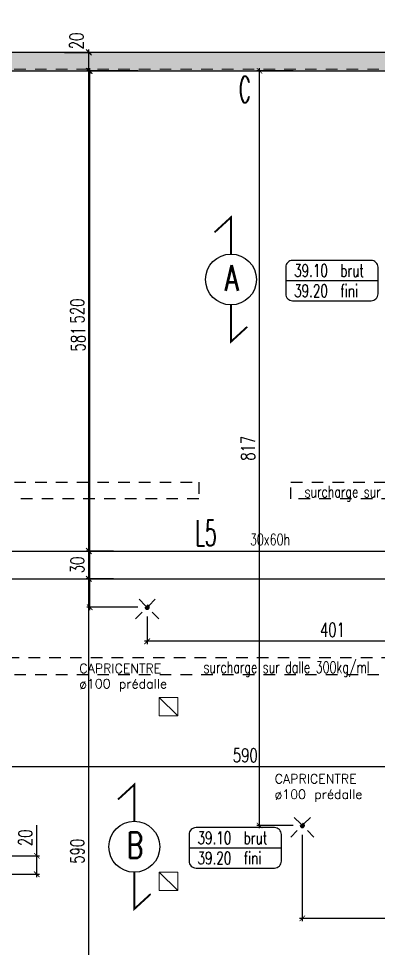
# Model space of a CAD drawing. Extents: x 308 to 787, y -199 to -146.
# Drawn here: x 333.61 to 337.51, y -170.14 to -160.07 of the extents above; entities that cross this region are included whole.
import ezdxf
from ezdxf.enums import TextEntityAlignment as Align

# ---------------------------------------------------------------- set-up
doc = ezdxf.new("R2010")
doc.units = 0
doc.header["$LTSCALE"] = 0.5
doc.header["$MEASUREMENT"] = 0
for name, pattern in [('CACHE', [0.375, 0.25, -0.125]), ('CONTINU', [0]), ('DISCONTINU2', [0.375, 0.25, -0.125])]:
    doc.linetypes.add(name, pattern=pattern)
doc.layers.get('0').update_dxf_attribs({"linetype": 'CONTINUOUS'})
doc.layers.get('DEFPOINTS').update_dxf_attribs({"linetype": 'CONTINUOUS'})
doc.layers.add('00 - RESERVATIONS SPEC Plombier', color=90, linetype='CONTINUOUS', lineweight=20)
for name, color, linetype in [('_ SERTI RESERVATION', 210, 'CACHE'), ('COTATION', 7, 'CONTINUOUS'), ('ELFOATTR', 7, 'CONTINUOUS'), ('HABILLAGE', 7, 'CONTINUOUS'), ('MURS', 3, 'CONTINUOUS'), ('PLANCHER', 7, 'CONTINUOUS'), ('POCHAGE', 254, 'CONTINUOUS'), ('POUTRES', 2, 'CONTINUOUS'), ('RDC', 7, 'DISCONTINU2'), ('REPERAGE', 4, 'CONTINUOUS'), ('REPERE-CHAI', 4, 'CONTINUOUS'), ('REPERE-POUT', 4, 'CONTINUOUS'), ('TPFI cloisonsSAAD', 4, 'CONTINUOUS')]:
    doc.layers.add(name, color=color, linetype=linetype)
doc.styles.add('ROMANS8', font='romans.shx', dxfattribs={"width": 0.7})
doc.styles.get("Standard").update_dxf_attribs({"font": 'txt.shx'})
doc.dimstyles.new('COT50 cm', dxfattribs={"dimtxt": 0.15, "dimasz": 0.06, "dimexe": 0.03, "dimexo": 0.1, "dimgap": 0.05, "dimtad": 1, "dimdec": 0, "dimlfac": 100, "dimzin": 0, "dimdsep": 46, "dimtxsty": 'ROMANS8', "dimblk1": 'OBLIQUE', "dimblk2": 'OBLIQUE', "dimsah": 1, "dimcen": 0.03, "dimdle": 0.03, "dimclrt": 1, "dimadec": 0, "dimazin": 0, "dimtfac": 1, "dimtdec": 0, "dimtmove": 0, "dimatfit": 3, "dimfxl": 0, "dimtolj": 1, "dimtzin": 0, "dimlwd": -1, "dimlwe": -1, "dimarcsym": 0})

# ---------------------------------------------------------------- blocks, each defined once
blk = doc.blocks.new('139')
at = {"layer": 'HABILLAGE', "color": 7}
blk.add_line((-0.665, 0), (0.665, 0), dxfattribs=at)
at = {"layer": 'HABILLAGE'}
blk.add_lwpolyline([(-0.565, -0.291), (0.565, -0.291, 0.414214), (0.665, -0.191), (0.665, 0.191, 0.414214), (0.565, 0.291), (-0.565, 0.291, 0.414214), (-0.665, 0.191), (-0.665, -0.191, 0.414214)], format="xyb", close=True, dxfattribs=at)
at = {"layer": 'HABILLAGE', "color": 1, "width": 0.7}
for s, p in [('brut', (0.121, 0.054)), ('fini', (0.121, -0.237))]:
    blk.add_text(s, height=0.18, dxfattribs=at).set_placement(p)
for tag, p in [('NIVBRUT', (-0.543, 0.054)), ('NIVFINI', (-0.543, -0.237))]:
    blk.add_attdef(tag, p, '', height=0.18, dxfattribs=at)
blk = doc.blocks.new('_Oblique')
at = {"layer": 'COTATION', "color": 0, "lineweight": -2}
blk.add_line((-0.5, -0.5), (0.5, 0.5), dxfattribs=at)
blk = doc.blocks.new('*D29')
at = {"layer": 'COTATION', "color": 0, "transparency": 16777216}
for p, q in [((333.112, -159.279), (333.112, -158.949)), ((339.016, -159.279), (339.016, -158.949)), ((333.082, -158.979), (339.046, -158.979))]:
    blk.add_line(p, q, dxfattribs=at)
at = {"layer": 'DEFPOINTS', "color": 0, "transparency": 16777216}
for p in [(339.016, -158.979), (333.112, -162.324), (339.016, -162.324)]:
    blk.add_point(p, dxfattribs=at)
at = {"layer": 'COTATION', "color": 0, "transparency": 16777216, "xscale": 0.06, "yscale": 0.06, "zscale": 0.06, "rotation": 180}
blk.add_blockref('_Oblique', (333.112, -158.979), dxfattribs=at)
at = {"layer": 'COTATION', "color": 0, "transparency": 16777216, "xscale": 0.06, "yscale": 0.06, "zscale": 0.06}
blk.add_blockref('_Oblique', (339.016, -158.979), dxfattribs=at)
at = {"layer": 'COTATION', "color": 1, "transparency": 16777216, "insert": (336.064, -158.854), "char_height": 0.15, "attachment_point": 5, "style": 'ROMANS8'}
blk.add_mtext('\\A1;590', dxfattribs=at)
blk = doc.blocks.new('*D81')
at = {"layer": 'COTATION', "color": 0, "transparency": 16777216}
for p, q in [((326.649, -159.643), (346.126, -159.643)), ((326.679, -160.103), (326.679, -159.613)), ((346.096, -160.341), (346.096, -159.613))]:
    blk.add_line(p, q, dxfattribs=at)
at = {"layer": 'DEFPOINTS', "color": 0, "transparency": 16777216}
for p in [(346.096, -159.643), (326.679, -160.203), (346.096, -160.441)]:
    blk.add_point(p, dxfattribs=at)
at = {"layer": 'COTATION', "color": 0, "transparency": 16777216, "xscale": 0.06, "yscale": 0.06, "zscale": 0.06, "rotation": 180}
blk.add_blockref('_Oblique', (326.679, -159.643), dxfattribs=at)
at = {"layer": 'COTATION', "color": 0, "transparency": 16777216, "xscale": 0.06, "yscale": 0.06, "zscale": 0.06}
blk.add_blockref('_Oblique', (346.096, -159.643), dxfattribs=at)
at = {"layer": 'COTATION', "color": 1, "transparency": 16777216, "insert": (336.387, -159.518), "char_height": 0.15, "attachment_point": 5, "style": 'ROMANS8'}
blk.add_mtext('\\A1;1942', dxfattribs=at)
blk = doc.blocks.new('*D90')
at = {"layer": 'COTATION', "color": 0, "transparency": 16777216}
for p, q in [((324.299, -158.646), (324.299, -158.051)), ((346.096, -159.081), (346.096, -158.051)), ((324.269, -158.081), (346.126, -158.081))]:
    blk.add_line(p, q, dxfattribs=at)
at = {"layer": 'DEFPOINTS', "color": 0, "transparency": 16777216}
for p in [(346.096, -158.081), (324.299, -158.746), (346.096, -160.441)]:
    blk.add_point(p, dxfattribs=at)
at = {"layer": 'COTATION', "color": 0, "transparency": 16777216, "xscale": 0.06, "yscale": 0.06, "zscale": 0.06, "rotation": 180}
blk.add_blockref('_Oblique', (324.299, -158.081), dxfattribs=at)
at = {"layer": 'COTATION', "color": 0, "transparency": 16777216, "xscale": 0.06, "yscale": 0.06, "zscale": 0.06}
blk.add_blockref('_Oblique', (346.096, -158.081), dxfattribs=at)
at = {"layer": 'COTATION', "color": 1, "transparency": 16777216, "insert": (335.197, -157.956), "char_height": 0.15, "attachment_point": 5, "style": 'ROMANS8'}
blk.add_mtext('\\A1;2180', dxfattribs=at)
blk = doc.blocks.new('*D198')
at = {"layer": 'COTATION', "color": 0, "transparency": 16777216}
for p, q in [((334.37, -172.071), (334.37, -166.111)), ((334.635, -166.141), (334.34, -166.141)), ((334.456, -172.041), (334.34, -172.041))]:
    blk.add_line(p, q, dxfattribs=at)
at = {"layer": 'DEFPOINTS', "color": 0, "transparency": 16777216}
for p in [(334.37, -166.141), (334.735, -166.141), (334.556, -172.041)]:
    blk.add_point(p, dxfattribs=at)
at = {"layer": 'COTATION', "color": 0, "transparency": 16777216, "xscale": 0.06, "yscale": 0.06, "zscale": 0.06}
for p, rotation in [((334.37, -166.141), 90), ((334.37, -172.041), 270)]:
    blk.add_blockref('_Oblique', p, dxfattribs=dict(at, rotation=rotation))
at = {"layer": 'COTATION', "color": 1, "transparency": 16777216, "insert": (334.245, -169.091), "char_height": 0.15, "attachment_point": 5, "rotation": 90, "style": 'ROMANS8'}
blk.add_mtext('\\A1;590', dxfattribs=at)
blk = doc.blocks.new('*D199')
at = {"layer": 'COTATION', "color": 0, "transparency": 16777216}
for p, q in [((334.37, -166.171), (334.37, -165.811)), ((334.635, -165.841), (334.34, -165.841)), ((334.635, -166.141), (334.34, -166.141))]:
    blk.add_line(p, q, dxfattribs=at)
at = {"layer": 'DEFPOINTS', "color": 0, "transparency": 16777216}
for p in [(334.37, -165.841), (334.735, -165.841), (334.735, -166.141)]:
    blk.add_point(p, dxfattribs=at)
at = {"layer": 'COTATION', "color": 0, "transparency": 16777216, "xscale": 0.06, "yscale": 0.06, "zscale": 0.06}
for p, rotation in [((334.37, -165.841), 90), ((334.37, -166.141), 270)]:
    blk.add_blockref('_Oblique', p, dxfattribs=dict(at, rotation=rotation))
at = {"layer": 'COTATION', "color": 1, "transparency": 16777216, "insert": (334.245, -165.991), "char_height": 0.15, "attachment_point": 5, "rotation": 90, "style": 'ROMANS8'}
blk.add_mtext('\\A1;30', dxfattribs=at)
blk = doc.blocks.new('*D200')
at = {"layer": 'COTATION', "color": 0, "transparency": 16777216}
for p, q in [((334.135, -160.641), (334.4, -160.641)), ((334.37, -165.871), (334.37, -160.611)), ((334.635, -165.841), (334.34, -165.841))]:
    blk.add_line(p, q, dxfattribs=at)
at = {"layer": 'DEFPOINTS', "color": 0, "transparency": 16777216}
for p in [(334.035, -160.641), (334.37, -160.641), (334.735, -165.841)]:
    blk.add_point(p, dxfattribs=at)
at = {"layer": 'COTATION', "color": 0, "transparency": 16777216, "xscale": 0.06, "yscale": 0.06, "zscale": 0.06}
for p, rotation in [((334.37, -160.641), 90), ((334.37, -165.841), 270)]:
    blk.add_blockref('_Oblique', p, dxfattribs=dict(at, rotation=rotation))
at = {"layer": 'COTATION', "color": 1, "transparency": 16777216, "insert": (334.245, -163.241), "char_height": 0.15, "attachment_point": 5, "rotation": 90, "style": 'ROMANS8'}
blk.add_mtext('\\A1;520', dxfattribs=at)
blk = doc.blocks.new('*D201')
at = {"layer": 'COTATION', "color": 0, "transparency": 16777216}
for p, q in [((334.104, -160.441), (334.4, -160.441)), ((334.37, -160.671), (334.37, -160.411)), ((334.135, -160.641), (334.4, -160.641))]:
    blk.add_line(p, q, dxfattribs=at)
at = {"layer": 'DEFPOINTS', "color": 0, "transparency": 16777216}
for p in [(334.004, -160.441), (334.37, -160.441), (334.035, -160.641)]:
    blk.add_point(p, dxfattribs=at)
at = {"layer": 'COTATION', "color": 0, "transparency": 16777216, "xscale": 0.06, "yscale": 0.06, "zscale": 0.06}
for p, rotation in [((334.37, -160.441), 90), ((334.37, -160.641), 270)]:
    blk.add_blockref('_Oblique', p, dxfattribs=dict(at, rotation=rotation))
at = {"layer": 'COTATION', "color": 1, "transparency": 16777216, "insert": (334.236, -160.317), "char_height": 0.15, "attachment_point": 5, "rotation": 90, "style": 'ROMANS8'}
blk.add_mtext('\\A1;20', dxfattribs=at)
blk = doc.blocks.new('*D588')
at = {"layer": 'COTATION', "color": 0, "transparency": 16777216}
for p, q in [((333.113, -167.877), (333.113, -168.207)), ((339.016, -167.877), (339.016, -168.207)), ((339.046, -168.177), (333.083, -168.177))]:
    blk.add_line(p, q, dxfattribs=at)
at = {"layer": 'DEFPOINTS', "color": 0, "transparency": 16777216}
for p in [(333.113, -166.141), (339.016, -167.514), (333.113, -168.177)]:
    blk.add_point(p, dxfattribs=at)
at = {"layer": 'COTATION', "color": 0, "transparency": 16777216, "xscale": 0.06, "yscale": 0.06, "zscale": 0.06, "rotation": 180}
blk.add_blockref('_Oblique', (333.113, -168.177), dxfattribs=at)
at = {"layer": 'COTATION', "color": 0, "transparency": 16777216, "xscale": 0.06, "yscale": 0.06, "zscale": 0.06}
blk.add_blockref('_Oblique', (339.016, -168.177), dxfattribs=at)
at = {"layer": 'COTATION', "color": 1, "transparency": 16777216, "insert": (336.064, -168.052), "char_height": 0.15, "attachment_point": 5, "style": 'ROMANS8'}
blk.add_mtext('\\A1;590', dxfattribs=at)
blk = doc.blocks.new('A$C6B096A38')
at = {"layer": 'POCHAGE'}
h = blk.add_hatch(dxfattribs=at)
h.set_pattern_fill('AR-SAND', color=0, scale=0.07)
h.set_pattern_definition([(37.5, (-513.79323, 160.44126), (-0.004409535, 0.134877664), [0, -0.1064, 0, -0.119, 0, -0.11375]), (7.5, (-513.79323, 160.44126), (0.12388437, 0.197550225), [0, -0.0574, 0, -0.0959, 0, -0.03675]), (327.5, (-513.87933, 160.44126), (0.21798993, 0.000396134), [0, -0.035, 0, -0.126, 0, -0.1645]), (317.5, (-513.87933, 160.44126), (0.21042886, 0.06143729), [0, -0.0175, 0, -0.0826, 0, -0.0945])])
h.paths.add_polyline_path([(-3.181, -0.18), (-3.181, -2.58), (-3.001, -2.58), (-3.001, -0.2), (-0.16, -0.2), (-0.16, -3.791), (-0.16, -3.791), (-0.16, -6.765), (0, -6.765), (0, 0), (-13.173, 0), (-19.517, 0), (-19.517, -0.18), (-15.917, -0.18), (-15.917, -3.089), (-15.737, -3.089), (-15.737, -2.919), (-14.54, -2.919), (-14.54, -4.655), (-14.36, -4.655), (-14.36, -2.739), (-15.737, -2.739), (-15.737, -0.18), (-13.164, -0.18), (-13.164, -4.655), (-12.984, -4.655), (-12.984, -0.18), (-7.08, -0.18), (-7.08, -4.86), (-6.9, -4.86), (-6.9, -0.18)])
at = {"layer": 'RDC', "linetype": 'CACHE', "lineweight": 15}
blk.add_lwpolyline([(0, 0), (-13.173, 0), (-19.517, 0), (-19.517, -0.18), (-15.917, -0.18), (-15.917, -3.089), (-15.737, -3.089), (-15.737, -2.919), (-14.54, -2.919), (-14.54, -4.835), (-14.339, -4.835), (-14.339, -4.655), (-14.36, -4.655), (-14.36, -2.739), (-15.737, -2.739), (-15.737, -0.18), (-13.164, -0.18), (-13.164, -4.655), (-13.184, -4.655), (-13.184, -4.835), (-12.984, -4.835), (-12.984, -0.18), (-7.08, -0.18)], dxfattribs=at)
blk = doc.blocks.new('Ldouille')
h = blk.add_hatch(color=256)
h.dxf.hatch_style = 1
h.paths.add_polyline_path([(8.8, 0, 1), (-8.8, 0, 1)])
for p, q in [((-50, 50), (50, -50)), ((50, 50), (-50, -50))]:
    blk.add_line(p, q)
blk.add_circle((0, 0), 8.82)
at = {"layer": 'ELFOATTR', "flags": 11}
for tag, p in [('LUM', (45.3, -4.4, 0)), ('NOM', (45.3, -21.2, 0))]:
    blk.add_attdef(tag, p, '', height=10, dxfattribs=at)
blk = doc.blocks.new('_ArchTick')
at = {"color": 0, "linetype": 'ByBlock', "const_width": 0.15}
blk.add_lwpolyline([(-0.5, -0.5), (0.5, 0.5)], dxfattribs=at)
blk = doc.blocks.new('*D1037')
at = {"layer": '_ SERTI RESERVATION', "color": 0, "linetype": 'CONTINU', "transparency": 16777216}
for p, q in [((333.806, -169.14), (333.806, -168.81)), ((333.017, -169.14), (333.836, -169.14)), ((333.806, -169.37), (333.806, -169.14)), ((333.117, -169.34), (333.836, -169.34))]:
    blk.add_line(p, q, dxfattribs=at)
at = {"layer": 'DEFPOINTS', "color": 0, "linetype": 'CONTINU', "transparency": 16777216}
for p in [(332.917, -169.14), (333.806, -169.14), (333.017, -169.34)]:
    blk.add_point(p, dxfattribs=at)
at = {"layer": '_ SERTI RESERVATION', "color": 0, "linetype": 'CONTINU', "transparency": 16777216, "xscale": 0.06, "yscale": 0.06, "zscale": 0.06}
for p, rotation in [((333.806, -169.14), 90), ((333.806, -169.34), 270)]:
    blk.add_blockref('_ArchTick', p, dxfattribs=dict(at, rotation=rotation))
at = {"layer": '_ SERTI RESERVATION', "linetype": 'CONTINU', "transparency": 16777216, "insert": (333.681, -168.945), "char_height": 0.15, "attachment_point": 5, "rotation": 90, "style": 'ROMANS8'}
blk.add_mtext('\\A1;20', dxfattribs=at)
blk = doc.blocks.new('*D1040')
at = {"layer": '_ SERTI RESERVATION', "color": 0, "linetype": 'CONTINU', "transparency": 16777216}
for p, q in [((334.901, -160.641), (334.349, -160.641)), ((334.379, -166.479), (334.379, -160.611)), ((334.901, -166.449), (334.349, -166.449))]:
    blk.add_line(p, q, dxfattribs=at)
at = {"layer": 'DEFPOINTS', "color": 0, "linetype": 'CONTINU', "transparency": 16777216}
for p in [(334.379, -160.641), (335.001, -160.641), (335.001, -166.449)]:
    blk.add_point(p, dxfattribs=at)
at = {"layer": '_ SERTI RESERVATION', "color": 0, "linetype": 'CONTINU', "transparency": 16777216, "xscale": 0.06, "yscale": 0.06, "zscale": 0.06}
for p, rotation in [((334.379, -160.641), 90), ((334.379, -166.449), 270)]:
    blk.add_blockref('_ArchTick', p, dxfattribs=dict(at, rotation=rotation))
at = {"layer": '_ SERTI RESERVATION', "linetype": 'CONTINU', "transparency": 16777216, "insert": (334.254, -163.545), "char_height": 0.15, "attachment_point": 5, "rotation": 90, "style": 'ROMANS8'}
blk.add_mtext('\\A1;581', dxfattribs=at)
blk = doc.blocks.new('*D1041')
at = {"layer": '_ SERTI RESERVATION', "color": 0, "linetype": 'CONTINU', "transparency": 16777216}
for p, q in [((335.001, -166.549), (335.001, -166.848)), ((339.016, -166.581), (339.016, -166.848)), ((339.046, -166.818), (334.971, -166.818))]:
    blk.add_line(p, q, dxfattribs=at)
at = {"layer": 'DEFPOINTS', "color": 0, "linetype": 'CONTINU', "transparency": 16777216}
for p in [(335.001, -166.449), (339.016, -166.481), (335.001, -166.818)]:
    blk.add_point(p, dxfattribs=at)
at = {"layer": '_ SERTI RESERVATION', "color": 0, "linetype": 'CONTINU', "transparency": 16777216, "xscale": 0.06, "yscale": 0.06, "zscale": 0.06, "rotation": 180}
blk.add_blockref('_ArchTick', (335.001, -166.818), dxfattribs=at)
at = {"layer": '_ SERTI RESERVATION', "color": 0, "linetype": 'CONTINU', "transparency": 16777216, "xscale": 0.06, "yscale": 0.06, "zscale": 0.06}
blk.add_blockref('_ArchTick', (339.016, -166.818), dxfattribs=at)
at = {"layer": '_ SERTI RESERVATION', "linetype": 'CONTINU', "transparency": 16777216, "insert": (337.009, -166.693), "char_height": 0.15, "attachment_point": 5, "style": 'ROMANS8'}
blk.add_mtext('\\A1;401', dxfattribs=at)
blk = doc.blocks.new('*D1140')
at = {"layer": '_ SERTI RESERVATION', "color": 0, "linetype": 'CONTINU', "transparency": 16777216}
for p, q in [((336.582, -160.641), (336.188, -160.641)), ((336.218, -168.842), (336.218, -160.611)), ((336.582, -168.812), (336.188, -168.812))]:
    blk.add_line(p, q, dxfattribs=at)
at = {"layer": 'DEFPOINTS', "color": 0, "linetype": 'CONTINU', "transparency": 16777216}
for p in [(336.218, -160.641), (336.682, -160.641), (336.682, -168.812)]:
    blk.add_point(p, dxfattribs=at)
at = {"layer": '_ SERTI RESERVATION', "color": 0, "linetype": 'CONTINU', "transparency": 16777216, "xscale": 0.06, "yscale": 0.06, "zscale": 0.06}
for p, rotation in [((336.218, -160.641), 90), ((336.218, -168.812), 270)]:
    blk.add_blockref('_ArchTick', p, dxfattribs=dict(at, rotation=rotation))
at = {"layer": '_ SERTI RESERVATION', "linetype": 'CONTINU', "transparency": 16777216, "insert": (336.093, -164.727), "char_height": 0.15, "attachment_point": 5, "rotation": 90, "style": 'ROMANS8'}
blk.add_mtext('\\A1;817', dxfattribs=at)
blk = doc.blocks.new('*D1141')
at = {"layer": '_ SERTI RESERVATION', "color": 0, "linetype": 'CONTINU', "transparency": 16777216}
for p, q in [((336.682, -168.912), (336.682, -169.848)), ((339.015, -169.601), (339.015, -169.848)), ((339.045, -169.818), (336.652, -169.818))]:
    blk.add_line(p, q, dxfattribs=at)
at = {"layer": 'DEFPOINTS', "color": 0, "linetype": 'CONTINU', "transparency": 16777216}
for p in [(336.682, -168.812), (339.015, -169.501), (336.682, -169.818)]:
    blk.add_point(p, dxfattribs=at)
at = {"layer": '_ SERTI RESERVATION', "color": 0, "linetype": 'CONTINU', "transparency": 16777216, "xscale": 0.06, "yscale": 0.06, "zscale": 0.06, "rotation": 180}
blk.add_blockref('_ArchTick', (336.682, -169.818), dxfattribs=at)
at = {"layer": '_ SERTI RESERVATION', "color": 0, "linetype": 'CONTINU', "transparency": 16777216, "xscale": 0.06, "yscale": 0.06, "zscale": 0.06}
blk.add_blockref('_ArchTick', (339.015, -169.818), dxfattribs=at)
at = {"layer": '_ SERTI RESERVATION', "linetype": 'CONTINU', "transparency": 16777216, "insert": (337.849, -169.693), "char_height": 0.15, "attachment_point": 5, "style": 'ROMANS8'}
blk.add_mtext('\\A1;233', dxfattribs=at)

msp = doc.modelspace()

# ---------------------------------------------------------------- hatches: boundary and pattern name
at = {"layer": 'POCHAGE'}
msp.add_hatch(color=256, dxfattribs=at).paths.add_polyline_path([(317.3792, -158.4313), (322.4095, -158.4345), (322.4063, -163.4315), (322.8943, -163.4315), (322.8943, -163.2515), (322.5893, -163.2515), (322.5893, -158.4313), (324.0993, -158.4313), (324.0993, -163.2515), (324.0493, -163.2515), (324.0493, -163.4315), (324.0993, -163.4315), (324.0993, -163.6413), (324.299, -163.6413), (324.299, -160.6413), (330.1793, -160.6413), (330.1793, -166.1413), (330.3593, -166.1413), (330.3593, -160.6413), (332.9326, -160.6413), (332.9326, -166.1413), (333.1126, -166.1413), (333.1126, -160.6413), (339.0159, -160.6413), (339.0155, -165.5414), (339.1955, -165.5411), (339.1959, -160.6413), (342.9147, -160.6413), (342.9147, -167.1613), (344.696, -167.1613), (344.6961, -166.9808), (343.0947, -166.9808), (343.0947, -160.6413), (345.936, -160.6413), (345.936, -166.961), (345.8513, -167.1612), (346.0962, -167.1612), (346.0959, -160.4413), (324.2993, -160.4413), (324.299, -158.2313), (317.1999, -158.2313), (317.1999, -163.4304), (317.3792, -163.4315)])

# ---------------------------------------------------------------- linework, layer by layer
at = {"layer": '00 - RESERVATIONS SPEC Plombier', "color": 100}
for p, q in [((335.133, -167.4263), (335.333, -167.6263)), ((335.133, -169.3163), (335.333, -169.5163))]:
    msp.add_line(p, q, dxfattribs=at)
for points in [[(335.133, -167.4263), (335.333, -167.4263), (335.333, -167.6263), (335.133, -167.6263)], [(335.133, -169.3163), (335.333, -169.3163), (335.333, -169.5163), (335.133, -169.5163)]]:
    msp.add_lwpolyline(points, close=True, dxfattribs=at)
at = {"layer": 'MURS'}
for p, q in [((346.0959, -160.4413), (324.299, -160.4413)), ((333.1126, -160.6413), (339.0159, -160.6413))]:
    msp.add_line(p, q, dxfattribs=at)
at = {"layer": 'PLANCHER', "color": 1, "const_width": 0.02}
for points in [[(335.909, -162.6246), (335.909, -162.2265), (335.7318, -162.3888)], [(335.909, -163.176), (335.909, -163.574), (336.0862, -163.4117)], [(334.8621, -168.767), (334.8621, -168.3689), (334.6849, -168.5312)], [(334.8621, -169.3183), (334.8621, -169.7164), (335.0393, -169.5541)]]:
    msp.add_lwpolyline(points, dxfattribs=at)
at = {"layer": 'PLANCHER', "color": 1}
for centre in [(335.909, -162.9003), (334.8621, -169.0426)]:
    msp.add_circle(centre, 0.2757, dxfattribs=at)
at = {"layer": 'POUTRES'}
for p, q in [((333.1129, -165.8413), (338.9806, -165.8413)), ((324.299, -166.1413), (338.9806, -166.1413))]:
    msp.add_line(p, q, dxfattribs=at)
at = {"layer": 'TPFI cloisonsSAAD', "linetype": 'CACHE'}
msp.add_lwpolyline([(324.2992, -164.9763), (327.8852, -164.9763), (327.8852, -167.1763), (330.1793, -167.1763), (330.1793, -171.4563), (333.1126, -171.4563), (333.1126, -167.1763), (339.0157, -167.1763), (339.0157, -166.9963), (332.403, -166.9963), (332.403, -167.1763), (332.9326, -167.1763), (332.9326, -171.2763), (330.3593, -171.2763), (330.3593, -167.1763), (330.8892, -167.1763), (330.8892, -166.9963), (330.3593, -166.9963), (330.3593, -165.6826), (330.1793, -165.6826), (330.1793, -166.9963), (328.0652, -166.9963), (328.0652, -164.7963), (324.299, -164.7963)], dxfattribs=at)
for points in [[(333.1126, -165.0963), (335.5595, -165.0963), (335.5595, -165.2763), (333.1126, -165.2763)], [(336.5595, -165.0963), (339.0159, -165.0963), (339.0159, -165.2763), (336.5595, -165.2763)]]:
    msp.add_lwpolyline(points, close=True, dxfattribs=at)

# ---------------------------------------------------------------- block references
at = {"layer": '_ SERTI RESERVATION', "xscale": -0.002500000019839044, "yscale": 0.002500000019839044, "zscale": 0.003999999999999999, "rotation": 180}
for p in [(335.0014, -166.4488), (336.6824, -168.8119)]:
    msp.add_blockref('Ldouille', p, dxfattribs=at)
at = {"layer": 'HABILLAGE', "color": 1, "xscale": 0.7521624, "yscale": 0.7521624, "zscale": 0.7521624}
for p in [(337.0022, -162.9118), (335.9554, -169.0541)]:
    msp.add_blockref('139', p, dxfattribs=at).add_auto_attribs({'NIVBRUT': '39.10', 'NIVFINI': '39.20'})
at = {"layer": 'RDC'}
msp.add_blockref('A$C6B096A38', (346.0959, -160.4413), dxfattribs=at)

# ---------------------------------------------------------------- texts
at = {"layer": '_ SERTI RESERVATION', "linetype": 'ByBlock', "char_height": 0.1, "attachment_point": 1}
for insert in [(334.2667, -167.0612), (336.3833, -168.2567)]:
    msp.add_mtext_dynamic_manual_height_columns('CAPRICENTRE\\Pø100 prédalle', width=1.472691, gutter_width=7.9227, heights=[0], dxfattribs=dict(at, insert=insert))
at = {"layer": 'PLANCHER', "color": 1, "width": 0.7}
for s, p in [('A', (335.9154, -162.8838)), ('B', (334.8685, -169.0261))]:
    msp.add_text(s, height=0.28, dxfattribs=at).set_placement(p, align=Align.MIDDLE)
at = {"layer": 'REPERAGE', "color": 1, "style": 'ROMANS8', "width": 0.7}
for s, p in [('surcharge sur dalle 300kg/ml', (336.7068, -165.261)), (' 30x60h', (336.0551, -165.7776)), ('surcharge sur dalle 300kg/ml', (335.6121, -167.161))]:
    msp.add_text(s, height=0.125, dxfattribs=at).set_placement(p)
at = {"layer": 'REPERE-CHAI', "color": 4, "width": 0.519}
msp.add_text('C', height=0.28, dxfattribs=at).set_placement((335.994, -160.9832))
at = {"layer": 'REPERE-POUT', "width": 0.519}
msp.add_text('L5', height=0.28, dxfattribs=at).set_placement((335.5215, -165.7853))

# ---------------------------------------------------------------- dimensions: what is measured, and where the dimension line sits
at = {"layer": '_ SERTI RESERVATION', "linetype": 'CONTINU'}
for base, p1, p2, picture, middle in [((334.3786, -160.6413), (335.0014, -166.4488), (335.0014, -160.6413), '*D1040', (334.2536, -163.545)), ((336.218, -160.6413), (336.6824, -168.8119), (336.6824, -160.6413), '*D1140', (336.093, -164.7266)), ((333.8064, -169.1397), (333.0169, -169.3397), (332.9169, -169.1397), '*D1037', (333.6814, -168.9447))]:
    dim = msp.add_linear_dim(base=base, p1=p1, p2=p2, angle=90, dimstyle='COT50 cm', override={"dimblk": 'ArchTick', "dimsah": 0, "dimclrt": 256, "dimfxl": 3}, dxfattribs=at)
    dim.commit()
    dim.dimension.update_dxf_attribs({"geometry": picture, "text_midpoint": middle})
for base, p1, p2, picture, middle in [((335.0014, -166.818), (339.0158, -166.4813), (335.0014, -166.4488), '*D1041', (337.0086, -166.693)), ((336.6824, -169.8179), (339.0154, -169.5013), (336.6824, -168.8119), '*D1141', (337.8489, -169.6929))]:
    dim = msp.add_linear_dim(base=base, p1=p1, p2=p2, dimstyle='COT50 cm', override={"dimblk": 'ArchTick', "dimsah": 0, "dimclrt": 256, "dimfxl": 3}, dxfattribs=at)
    dim.commit()
    dim.dimension.update_dxf_attribs({"geometry": picture, "text_midpoint": middle})
at = {"layer": 'COTATION'}
dim = msp.add_linear_dim(base=(346.0959, -158.0813), p1=(324.299, -158.7455), p2=(346.0959, -160.4413), dimstyle='COT50 cm', dxfattribs=at)
dim.commit()
dim.dimension.update_dxf_attribs({"geometry": '*D90', "text_midpoint": (335.1975, -157.9563)})
for base, p1, p2, override, picture, middle in [((339.0159, -158.9791), (333.1124, -162.3243), (339.0159, -162.3243), {"dimtmove": 1, "dimfxl": 0.3, "dimfxlon": 1}, '*D29', (336.0641, -158.8541)), ((346.0959, -159.643), (326.6789, -160.2032), (346.0959, -160.4413), {"dimtmove": 1}, '*D81', (336.3874, -159.518)), ((333.1129, -168.1771), (339.0159, -167.5135), (333.1129, -166.1413), {"dimtmove": 1, "dimfxl": 0.3}, '*D588', (336.0644, -168.0521))]:
    dim = msp.add_linear_dim(base=base, p1=p1, p2=p2, dimstyle='COT50 cm', override=override, dxfattribs=at)
    dim.commit()
    dim.dimension.update_dxf_attribs({"geometry": picture, "text_midpoint": middle})
dim = msp.add_linear_dim(base=(334.3701, -160.4413), p1=(334.035, -160.6413), p2=(334.0044, -160.4413), angle=90, dimstyle='COT50 cm', override={"dimtmove": 1}, dxfattribs=at)
dim.commit()
dim.dimension.update_dxf_attribs({"geometry": '*D201', "text_midpoint": (334.3613, -160.3173), "dimtype": 160})
for base, p1, p2, picture, middle in [((334.3701, -160.6413), (334.7349, -165.8413), (334.035, -160.6413), '*D200', (334.2451, -163.2413)), ((334.3701, -165.8413), (334.7349, -166.1413), (334.7349, -165.8413), '*D199', (334.2451, -165.9913)), ((334.3701, -166.1413), (334.5557, -172.0414), (334.7349, -166.1413), '*D198', (334.2451, -169.0913))]:
    dim = msp.add_linear_dim(base=base, p1=p1, p2=p2, angle=90, dimstyle='COT50 cm', override={"dimtmove": 1}, dxfattribs=at)
    dim.commit()
    dim.dimension.update_dxf_attribs({"geometry": picture, "text_midpoint": middle})

doc.saveas('drawing.dxf')
